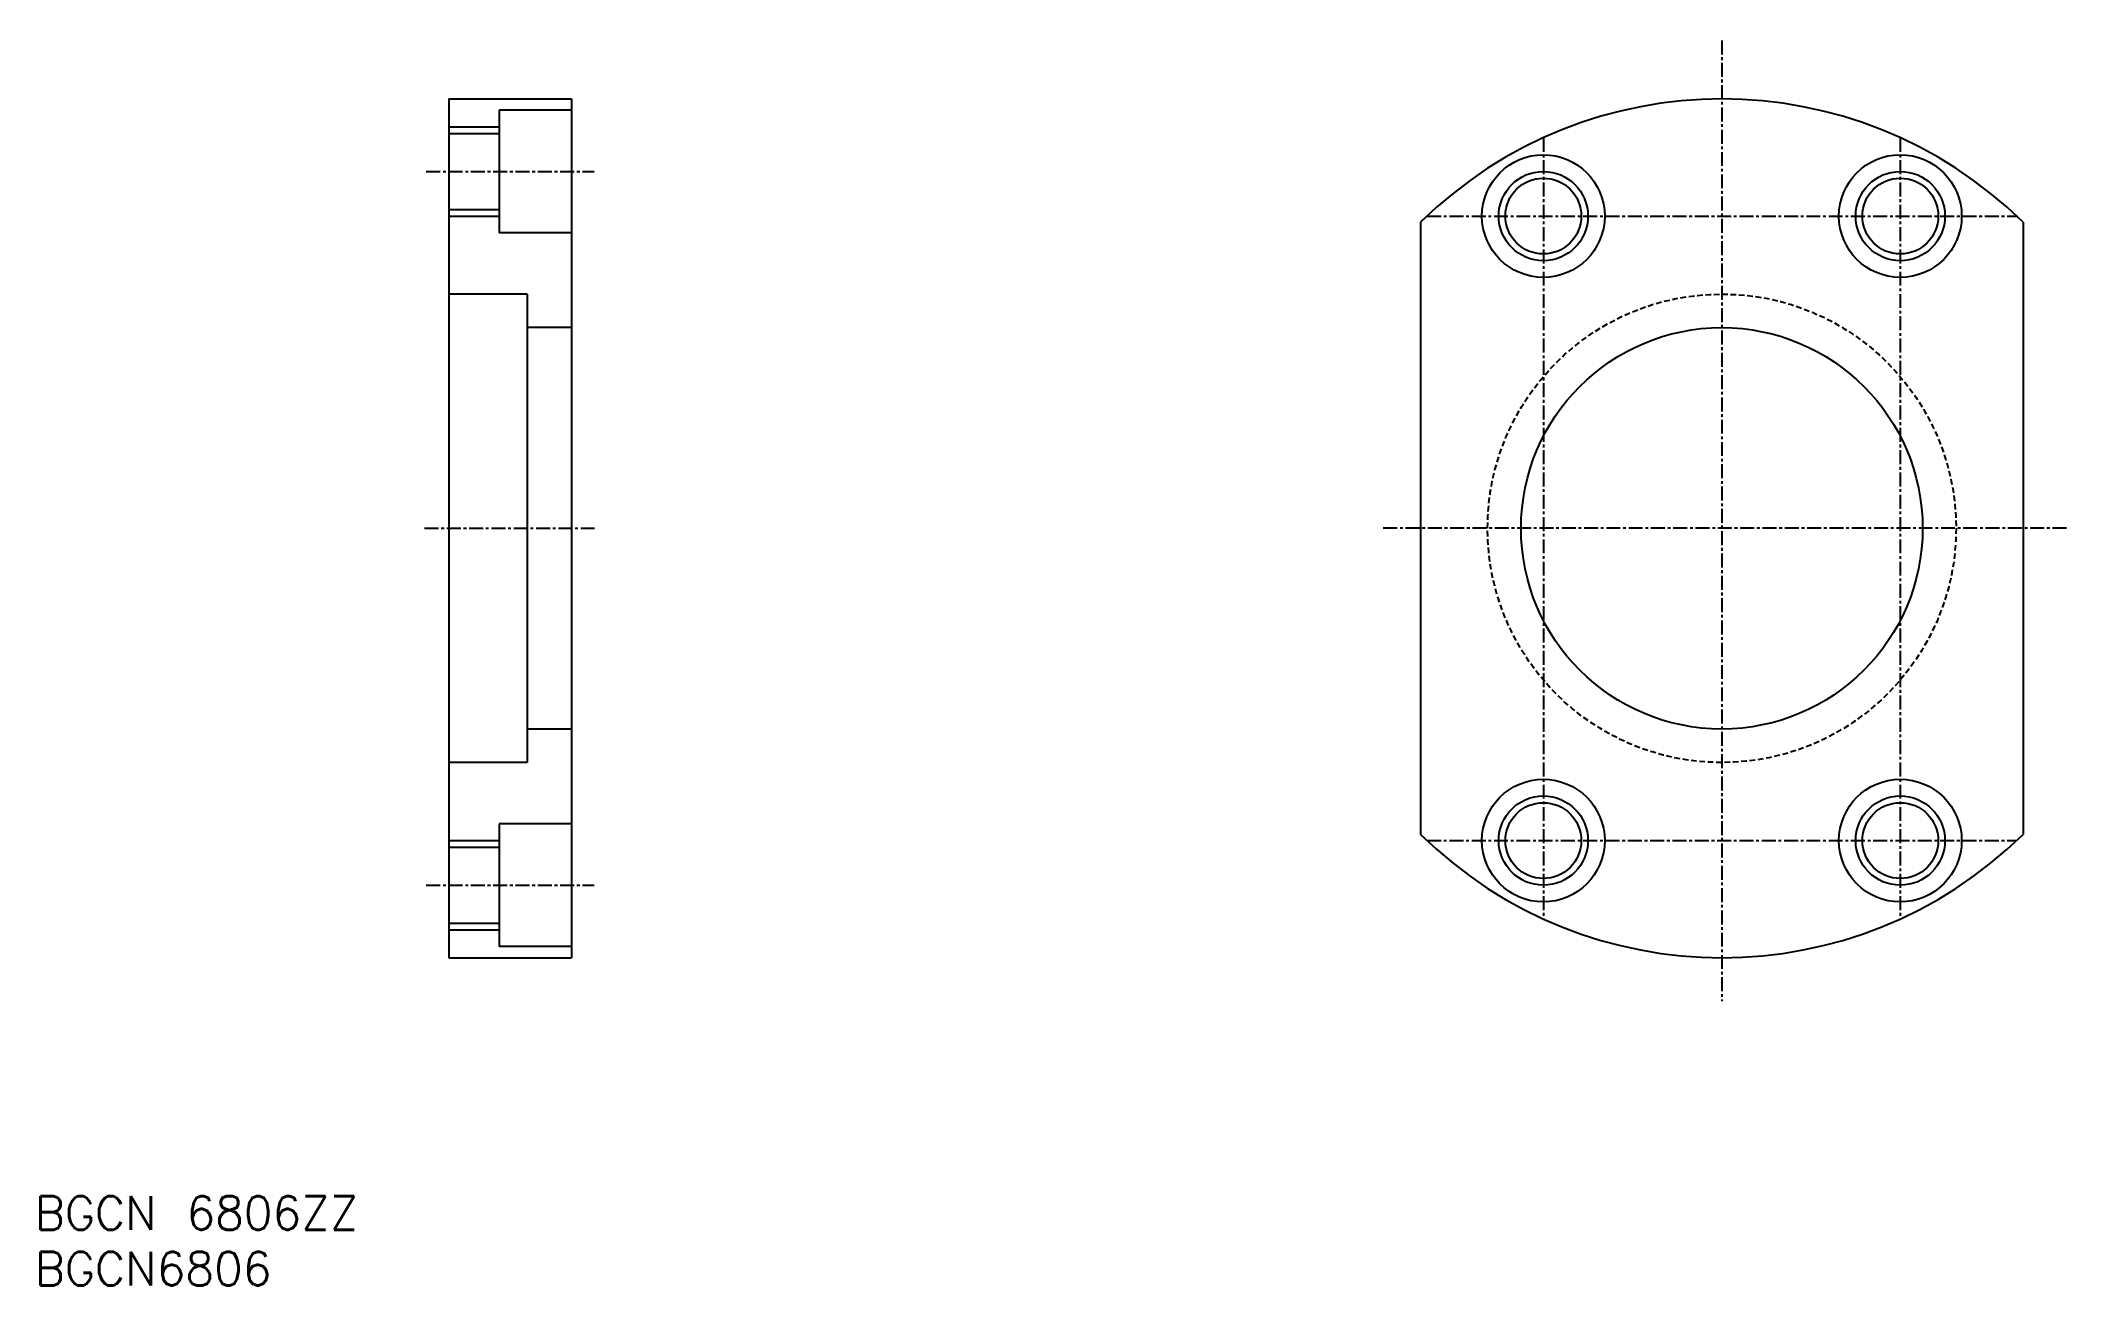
# Model space of a CAD drawing. Extents: x 45 to 227, y 37 to 149.
import ezdxf
from ezdxf.enums import TextEntityAlignment as Align

# ---------------------------------------------------------------- set-up
doc = ezdxf.new("R2010")
doc.units = 0
doc.linetypes.add('CENTER', pattern=[2, 1.25, -0.25, 0.25, -0.25])
doc.linetypes.add('DASHED', pattern=[0.75, 0.5, -0.25])
doc.layers.get('0').update_dxf_attribs({"linetype": 'CONTINUOUS'})
doc.layers.add('CENTER', color=1, linetype='CENTER')
doc.styles.get("Standard").update_dxf_attribs({"font": 'txt.shx', "bigfont": 'extfont.shx'})

msp = doc.modelspace()

# ---------------------------------------------------------------- linework, layer by layer
at = {"color": 7, "linetype": 'CONTINUOUS'}
for p, q in [((81.91, 143.69), (81.91, 66.69)), ((81.91, 143.69), (92.91, 143.69)), ((92.91, 143.69), (92.91, 66.69)), ((86.41, 142.69), (86.41, 131.69)), ((92.91, 142.69), (86.41, 142.69)), ((81.91, 140.59), (86.41, 140.59)), ((81.91, 133.79), (86.41, 133.79)), ((169.02, 132.63), (169.02, 77.74)), ((223.02, 132.63), (223.02, 77.74)), ((92.91, 131.69), (86.41, 131.69)), ((88.91, 126.19), (81.91, 126.19)), ((88.91, 126.19), (88.91, 84.19)), ((92.91, 123.19), (88.91, 123.19)), ((92.91, 87.19), (88.91, 87.19)), ((88.91, 84.19), (81.91, 84.19)), ((86.41, 78.69), (86.41, 67.69)), ((92.91, 78.69), (86.41, 78.69)), ((81.91, 76.59), (86.41, 76.59)), ((81.91, 69.79), (86.41, 69.79)), ((92.91, 67.69), (86.41, 67.69)), ((81.91, 66.69), (92.91, 66.69))]:
    msp.add_line(p, q, dxfattribs=at)
at = {"color": 3, "linetype": 'CONTINUOUS'}
for p, q in [((81.91, 141.19), (86.41, 141.19)), ((81.91, 133.19), (86.41, 133.19)), ((81.91, 77.19), (86.41, 77.19)), ((81.91, 69.19), (86.41, 69.19))]:
    msp.add_line(p, q, dxfattribs=at)
at = {"color": 7, "linetype": 'CONTINUOUS'}
for centre, radius in [((180.02, 133.19), 5.5), ((212.02, 133.19), 5.5), ((180.02, 133.19), 3.4), ((212.02, 133.19), 3.4), ((196.02, 105.19), 18), ((180.02, 77.19), 5.5), ((212.02, 77.19), 5.5), ((180.02, 77.19), 3.4), ((212.02, 77.19), 3.4)]:
    msp.add_circle(centre, radius, dxfattribs=at)
at = {"color": 3, "linetype": 'CONTINUOUS'}
for centre in [(180.02, 133.19), (212.02, 133.19), (180.02, 77.19), (212.02, 77.19)]:
    msp.add_circle(centre, 4, dxfattribs=at)
at = {"color": 3, "linetype": 'DASHED'}
msp.add_circle((196.02, 105.19), 21, dxfattribs=at)
at = {"color": 7, "linetype": 'CONTINUOUS'}
for start, end in [(45.4687, 134.5313), (225.4687, 314.5313)]:
    msp.add_arc((196.02, 105.19), 38.5, start, end, dxfattribs=at)
at = {"layer": 'CENTER', "color": 1, "linetype": 'CENTER'}
for p, q in [((196.02, 148.93), (196.02, 62.8)), ((180.02, 140.2), (180.02, 70.17)), ((212.02, 140.2), (212.02, 70.17)), ((79.88, 137.19), (94.94, 137.19)), ((169.6, 133.19), (222.44, 133.19)), ((79.72, 105.19), (95.14, 105.19)), ((226.92, 105.19), (165.59, 105.19)), ((169.6, 77.19), (222.44, 77.19)), ((79.88, 73.19), (94.94, 73.19))]:
    msp.add_line(p, q, dxfattribs=at)

# ---------------------------------------------------------------- texts
at = {"color": 7, "linetype": 'CONTINUOUS'}
for s, p in [('BGCN 6806ZZ', (44.78, 43.8)), ('BGCN6806', (44.78, 38.8))]:
    msp.add_text(s, height=3, dxfattribs=at).set_placement(p, align=Align.MIDDLE_LEFT)

doc.saveas('drawing.dxf')
